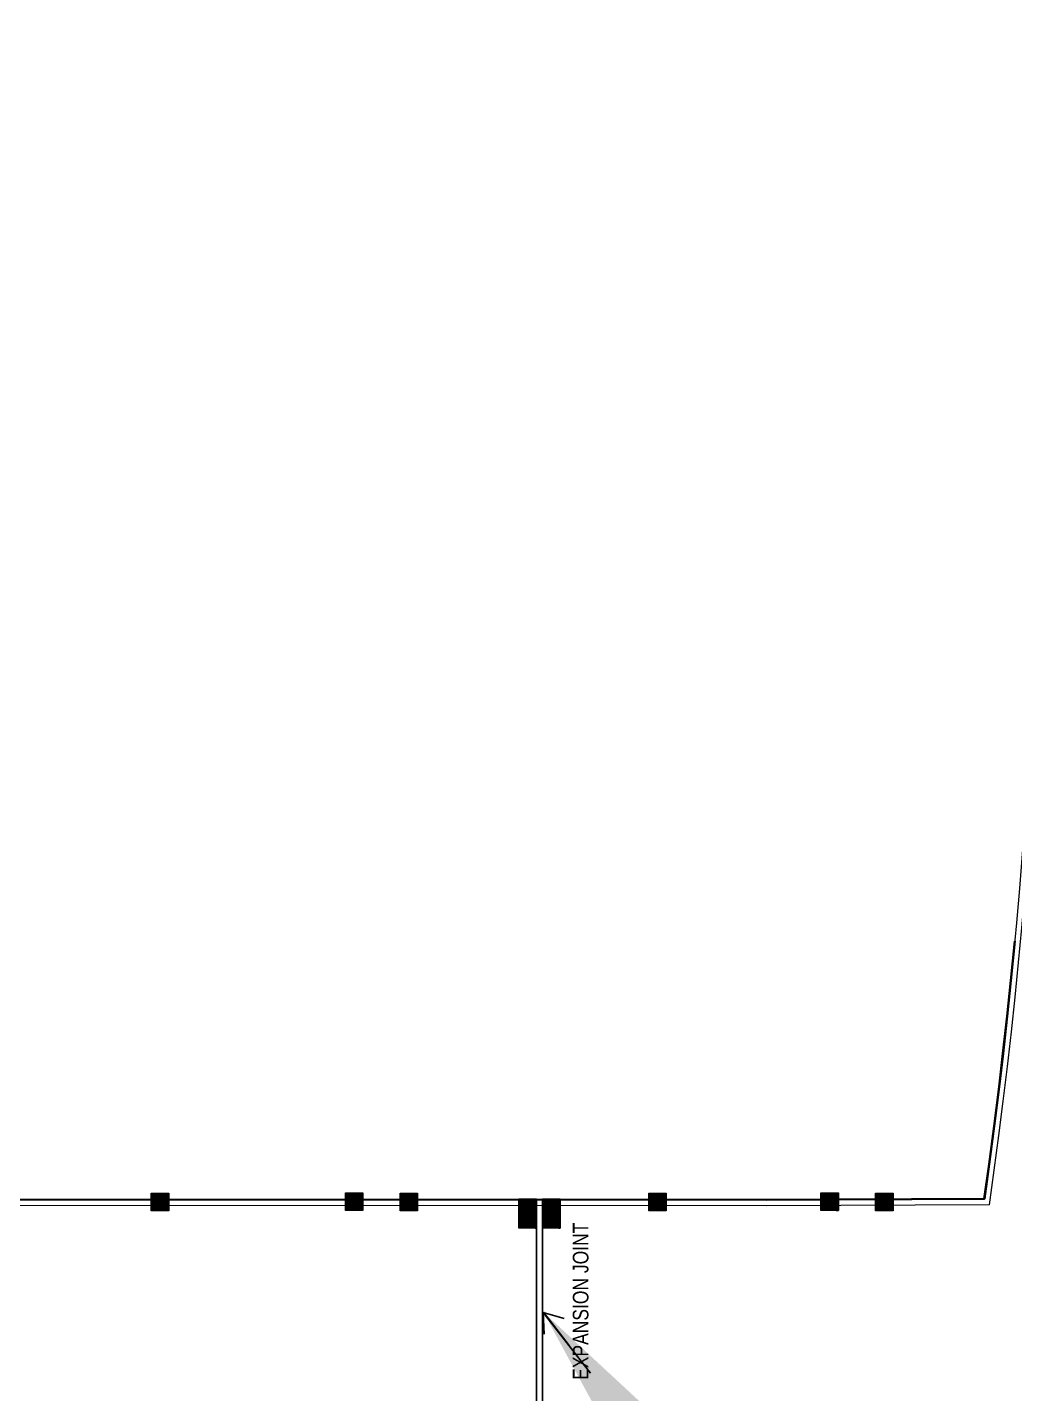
# Model space of a CAD drawing. Header units: metres. Extents: x 43 to 977, y 102 to 459.
# Drawn here: x 807.05 to 819.89, y 152.8 to 170.56 of the extents above; entities that cross this region are included whole.
import ezdxf

# ---------------------------------------------------------------- set-up
doc = ezdxf.new("R2010")
doc.units = ezdxf.units.M
doc.header["$MEASUREMENT"] = 0
doc.linetypes.add('HIDDEN', pattern=[0.375, 0.25, -0.125])
for name, color, linetype, lineweight in [('BLK_1_FLR_3_BLT_UP_AREA_DEDUCT', 4, 'Continuous', 35), ('BLK_1_FLR_3_CARPET_AREA', 10, 'Continuous', 35), ('Column', 1, 'Continuous', 0), ('HAT', 1, 'Continuous', 0), ('hatch', 7, 'Continuous', 0), ('main wall', 150, 'Continuous', 0), ('RTEXT', 4, 'Continuous', 0), ('TE', 9, 'Continuous', 0), ('WALL', 7, 'Continuous', 0)]:
    doc.layers.add(name, color=color, linetype=linetype, lineweight=lineweight)
doc.styles.add('ARIAL NARROW', font='')
doc.styles.add('RTEXT', font='arial.ttf', dxfattribs={"width": 0.8, "height": 8})
doc.styles.add('visa', font='swissc.ttf')
doc.styles.get('ARIAL NARROW').set_extended_font_data('Lydian BT')
doc.dimstyles.new('Copy of o3 400', dxfattribs={"dimscale": 0.23, "dimtxt": 0.9, "dimasz": 1, "dimexe": 5, "dimexo": 9, "dimgap": 0.23, "dimtad": 0, "dimlfac": 4, "dimzin": 3, "dimdsep": 46, "dimtxsty": 'visa', "dimblk": 'ARCHTICK', "dimcen": 0.09, "dimse1": 1, "dimse2": 1, "dimclrd": 7, "dimclre": 256, "dimclrt": 7, "dimadec": 0, "dimazin": 0, "dimtfac": 0.23, "dimtofl": 0, "dimtmove": 2, "dimatfit": 1, "dimldrblk": 'ARCHTICK', "dimfxl": 0, "dimtolj": 1, "dimtzin": 0, "dimarcsym": 0})
doc.dimstyles.new('Copy(2) of S-2', dxfattribs={"dimtxt": 10.5, "dimasz": 8, "dimexe": 2, "dimexo": 50, "dimgap": 5, "dimtad": 0, "dimtoh": 1, "dimdec": 1, "dimzin": 0, "dimdsep": 46, "dimlunit": 4, "dimtxsty": 'ARIAL NARROW', "dimcen": 0.09, "dimdle": 3, "dimse1": 1, "dimse2": 1, "dimclrd": 7, "dimclre": 13, "dimclrt": 7, "dimadec": 0, "dimazin": 0, "dimtfac": 1, "dimtdec": 1, "dimtofl": 0, "dimtmove": 0, "dimatfit": 3, "dimfxl": 0, "dimtolj": 1, "dimtzin": 0, "dimlwd": 13, "dimarcsym": 0})

msp = doc.modelspace()

# ---------------------------------------------------------------- hatches: boundary and pattern name
at = {"layer": 'hatch'}
h = msp.add_hatch(dxfattribs=at)
h.set_pattern_fill('ANSI31', color=256, scale=0.025396, style=0)
h.set_pattern_definition([(45, (-4630.4378886, 1820.7671927), (-0.0022447263868, 0.0022447263868), [])])
h.paths.add_polyline_path([(808.88813, 155.40649), (808.65956, 155.40649), (808.65956, 155.17792), (808.88813, 155.17792)])
h = msp.add_hatch(dxfattribs=at)
h.set_pattern_fill('ANSI31', color=256, scale=0.025396, style=0)
h.set_pattern_definition([(45, (-4627.9145213, 1820.7687942), (-0.0022447263868, 0.0022447263868), [])])
h.paths.add_polyline_path([(811.41149, 155.40809), (811.18293, 155.40809), (811.18293, 155.17952), (811.41149, 155.17952)])
h = msp.add_hatch(dxfattribs=at)
h.set_pattern_fill('ANSI31', color=256, scale=0.025396, style=0)
h.set_pattern_definition([(45, (-4627.2040205, 1820.7671927), (-0.0022447263868, 0.0022447263868), [])])
h.paths.add_polyline_path([(812.12199, 155.40649), (811.89343, 155.40649), (811.89343, 155.17792), (812.12199, 155.17792)])
h = msp.add_hatch(dxfattribs=at)
h.set_pattern_fill('ANSI31', color=256, scale=0.025396, style=0)
h.set_pattern_definition([(45, (-4623.9701523, 1820.7671927), (-0.0022447263868, 0.0022447263868), [])])
h.paths.add_polyline_path([(815.35586, 155.40649), (815.1273, 155.40649), (815.1273, 155.17792), (815.35586, 155.17792)])
h = msp.add_hatch(dxfattribs=at)
h.set_pattern_fill('ANSI31', color=256, scale=0.025396, style=0)
h.set_pattern_definition([(45, (-4621.732092, 1820.7687942), (-0.0022447263868, 0.0022447263868), [])])
h.paths.add_polyline_path([(817.59392, 155.40809), (817.36536, 155.40809), (817.36536, 155.17952), (817.59392, 155.17952)])
h = msp.add_hatch(dxfattribs=at)
h.set_pattern_fill('ANSI31', color=256, scale=0.025396, style=0)
h.set_pattern_definition([(45, (-4621.021591, 1820.7671927), (-0.0022447263868, 0.0022447263868), [])])
h.paths.add_polyline_path([(818.30442, 155.40649), (818.07586, 155.40649), (818.07586, 155.17792), (818.30442, 155.17792)])
h = msp.add_hatch(dxfattribs=at)
h.set_pattern_fill('ANSI31', color=256, scale=0.025396, style=0)
h.set_pattern_definition([(45, (-4625.6602077, 1820.6926056), (-0.0022447263868, 0.0022447263868), [])])
h.paths.add_polyline_path([(813.66581, 155.3319), (813.43724, 155.3319), (813.43724, 154.95096), (813.66581, 154.95096)])
h = msp.add_hatch(dxfattribs=at)
h.set_pattern_fill('ANSI31', color=256, scale=0.025396, style=0)
h.set_pattern_definition([(45, (-4625.3512854, 1820.6926056), (-0.0022447263868, 0.0022447263868), [])])
h.paths.add_polyline_path([(813.97473, 155.3319), (813.74616, 155.3319), (813.74616, 154.95096), (813.97473, 154.95096)])

# ---------------------------------------------------------------- linework, layer by layer
at = {"layer": 'BLK_1_FLR_3_BLT_UP_AREA_DEDUCT', "color": 26, "lineweight": 35}
msp.add_lwpolyline([(771.45755, 155.3319), (816.65703, 155.31904), (819.49086, 155.3303), (819.55358, 155.78313), (819.6184, 156.27491), (819.68211, 156.78595), (819.73344, 157.22112), (819.7874, 157.70523), (819.83597, 158.16877), (819.88595, 158.67913)], dxfattribs=at)
at = {"layer": 'BLK_1_FLR_3_CARPET_AREA', "color": 15, "lineweight": 35, "ltscale": 20}
msp.add_lwpolyline([(784.27461, 155.32825), (816.65685, 155.31904), (819.49067, 155.3303), (819.5534, 155.78313), (819.61821, 156.27491), (819.68192, 156.78595), (819.73325, 157.22112), (819.78721, 157.70523), (819.83578, 158.16877), (819.88576, 158.67913)], dxfattribs=at)
at = {"layer": 'Column'}
for points in [[(808.65956, 155.40649), (808.88813, 155.40649), (808.88813, 155.17792), (808.65956, 155.17792)], [(811.18293, 155.40809), (811.41149, 155.40809), (811.41149, 155.17952), (811.18293, 155.17952)], [(811.89343, 155.40649), (812.12199, 155.40649), (812.12199, 155.17792), (811.89343, 155.17792)], [(815.1273, 155.40649), (815.35586, 155.40649), (815.35586, 155.17792), (815.1273, 155.17792)], [(817.36536, 155.40809), (817.59392, 155.40809), (817.59392, 155.17952), (817.36536, 155.17952)], [(818.07586, 155.40649), (818.30442, 155.40649), (818.30442, 155.17792), (818.07586, 155.17792)], [(813.43724, 155.3319), (813.66581, 155.3319), (813.66581, 154.95096), (813.43724, 154.95096)], [(813.74616, 155.3319), (813.97473, 155.3319), (813.97473, 154.95096), (813.74616, 154.95096)]]:
    msp.add_lwpolyline(points, close=True, dxfattribs=at)
at = {"layer": 'main wall', "linetype": 'HIDDEN', "lineweight": -3, "ltscale": 50}
for p, q in [((813.6659, 154.95364), (813.6768, 140.09419)), ((813.74616, 154.95364), (813.74616, 140.09419))]:
    msp.add_line(p, q, dxfattribs=at)
at = {"layer": 'WALL'}
for p, q in [((816.65717, 155.24285), (771.39188, 155.25573)), ((813.74783, 155.10333), (813.74783, 155.3319)), ((813.74992, 155.10126), (813.74992, 155.32983)), ((813.752, 155.10333), (813.752, 155.3319)), ((819.55702, 155.25437), (816.65717, 155.24285))]:
    msp.add_line(p, q, dxfattribs=at)
at = {"layer": 'WALL', "color": 7}
msp.add_lwpolyline([(802.15552, 204.17968), (802.15552, 209.22555), (805.40677, 209.22557, -0.20084578), (819.49086, 155.3303), (819.49086, 155.3303), (819.49086, 155.3303), (816.65703, 155.31904), (771.45755, 155.3319, -0.20299324), (785.38563, 209.22557), (788.43825, 209.22557), (788.43825, 204.19789), (802.15552, 204.17968), (802.15552, 209.22555), (805.40677, 209.22557)], format="xyb", dxfattribs=at)
at = {"layer": 'WALL'}
msp.add_arc((748.06958, 165.45414), 72.21141, 351.8798918, 37.3881641, dxfattribs=at)

# ---------------------------------------------------------------- texts
at = {"layer": 'RTEXT', "style": 'RTEXT', "width": 0.8}
msp.add_text('EXPANSION JOINT', height=0.2031694, rotation=90, dxfattribs=at).set_placement((814.34328, 152.97893))

# ---------------------------------------------------------------- leaders
at = {"layer": 'HAT', "color": 5, "linetype": 'Continuous', "lineweight": -3}
msp.add_leader([(813.75874, 153.85868), (814.09423, 153.42621)], dimstyle='Copy(2) of S-2', override={"dimgap": 5, "dimtad": 0}, dxfattribs=at)
at = {"layer": 'TE', "color": 22, "ltscale": 20}
msp.add_leader([(813.75666, 153.85661), (814.09215, 153.42414)], dimstyle='Copy of o3 400', override={"dimtxt": 1, "dimldrblk": 'Open90'}, dxfattribs=at)

doc.saveas('drawing.dxf')
